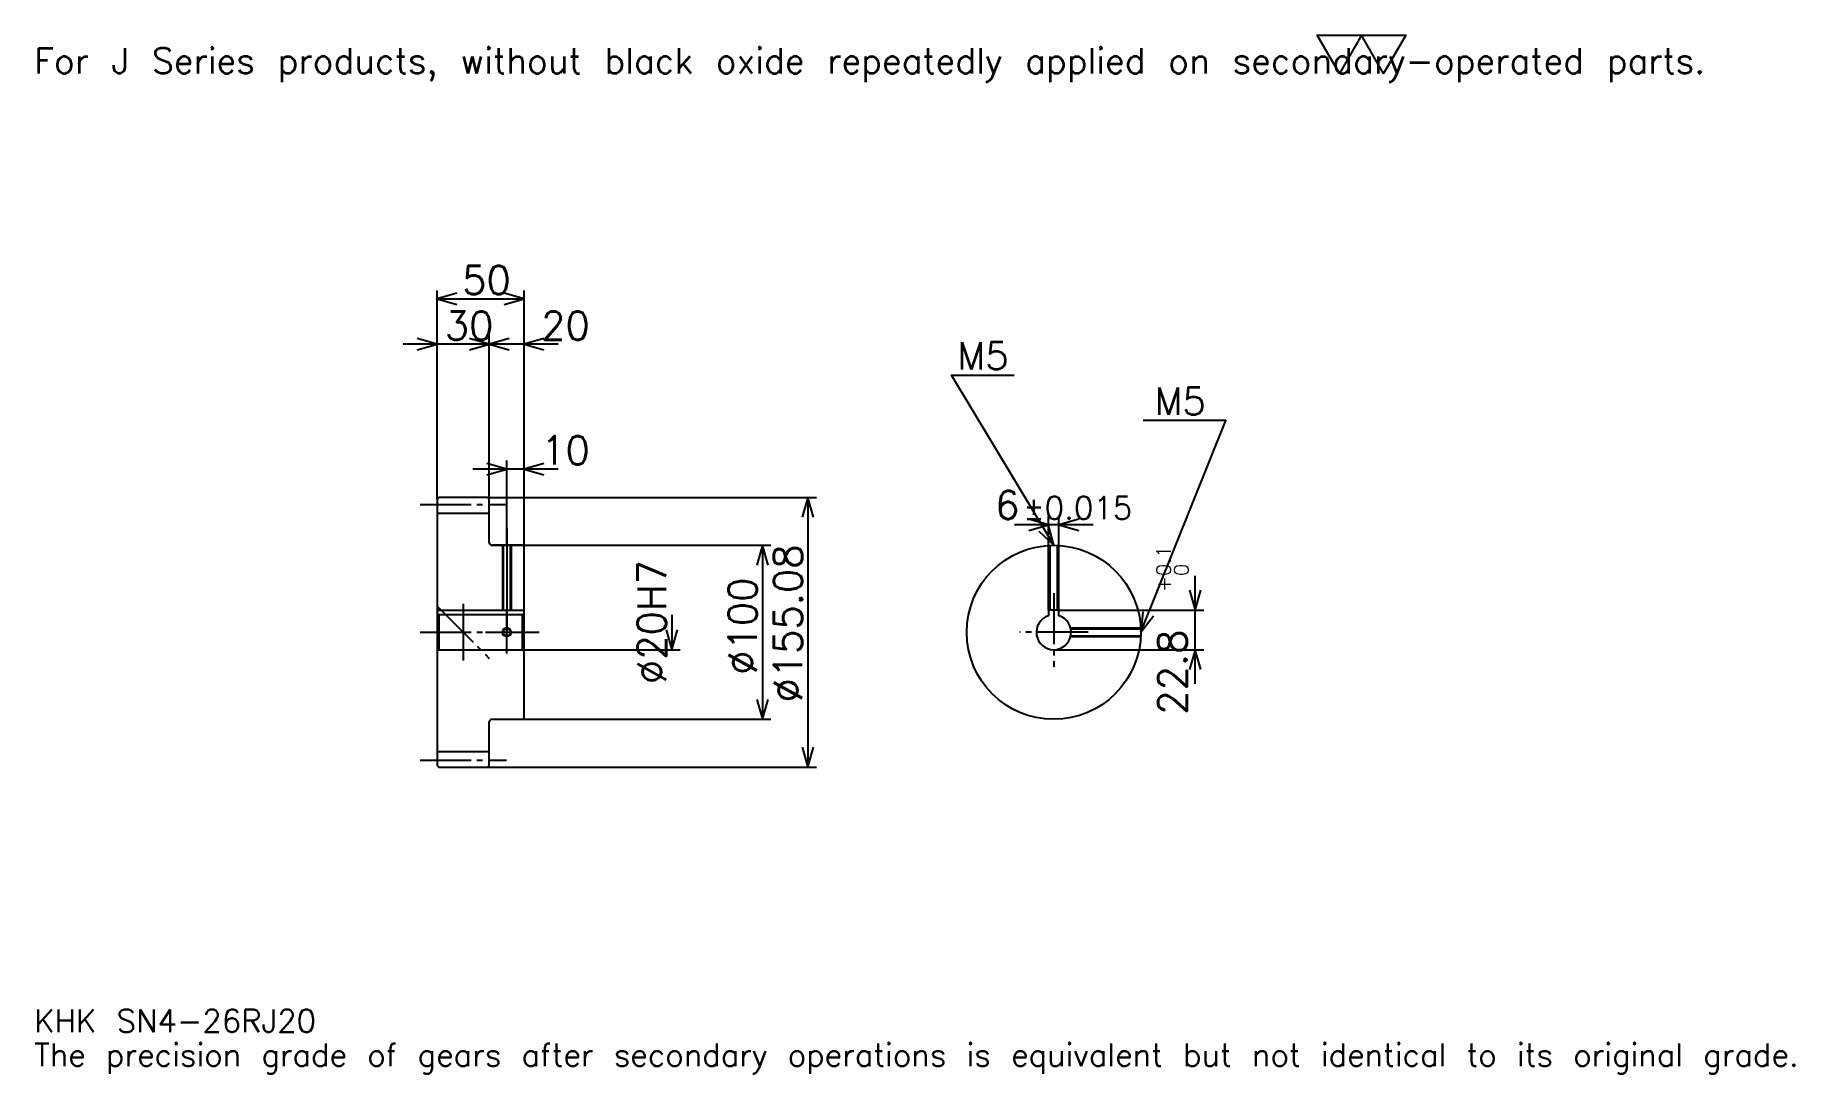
# Model space of a CAD drawing. Extents: x 33 to 1044, y 12 to 609.
import ezdxf

# ---------------------------------------------------------------- set-up
doc = ezdxf.new("R2010")
doc.units = 0
doc.linetypes.add('DASHDOT', pattern=[39.130436, 29.347826, -3.26087, 3.26087, -3.26087])
doc.layers.get('0').update_dxf_attribs({"linetype": 'CONTINUOUS'})
doc.layers.add('DASHDOT', color=6, linetype='DASHDOT')
doc.styles.add('KANJI', font='TXT', dxfattribs={"bigfont": 'BIGFONT'})

msp = doc.modelspace()

# ---------------------------------------------------------------- linework, layer by layer
at = {"color": 5}
for p, q in [((264.130432, 343.299957), (264.130432, 462.321716)), ((264.130432, 457.430389), (314.130432, 457.430389)), ((314.130432, 343.299957), (314.130432, 462.321716)), ((294.130432, 343.299957), (294.130432, 436.234741)), ((313.695648, 431.343445), (244.565216, 431.343445)), ((333.695648, 431.343445), (274.565216, 431.343445)), ((304.130432, 343.299957), (304.130432, 364.495605)), ((333.695648, 359.604309), (284.565216, 359.604309)), ((264.130432, 342.299957), (264.130432, 343.299957)), ((293.130432, 343.299957), (314.130432, 343.299957)), ((294.130432, 342.299957), (294.130432, 343.299957)), ((304.130432, 315.760864), (304.130432, 343.299957)), ((304.130432, 315.760864), (304.130432, 343.299957)), ((314.130432, 343.299957), (482.065216, 343.299957)), ((314.130432, 314.760864), (314.130432, 343.299957)), ((477.173889, 343.299957), (477.173889, 188.221771)), ((641.043457, 327.473907), (595.913086, 327.473907)), ((615.478271, 278.560852), (615.478271, 332.365204)), ((621.478271, 278.560852), (621.478271, 332.365204)), ((295.630432, 315.760864), (314.130432, 315.760864)), ((314.130432, 315.760864), (455.978271, 315.760864)), ((451.086975, 315.760864), (451.086975, 215.760864)), ((699.739136, 236.195648), (699.739136, 298.126099)), ((398.913025, 275.760864), (398.913025, 255.760864)), ((621.478271, 278.560852), (704.630432, 278.560852)), ((314.130432, 255.760864), (403.804352, 255.760864)), ((618.478271, 255.760864), (704.630432, 255.760864)), ((295.630432, 215.760864), (314.130432, 215.760864)), ((314.130432, 215.760864), (455.978271, 215.760864)), ((293.130432, 188.221771), (314.130432, 188.221771)), ((314.130432, 188.221771), (482.065216, 188.221771))]:
    msp.add_line(p, q, dxfattribs=at)
at = {"color": 4}
for p, q in [((264.130432, 334.299957), (294.130432, 334.299957)), ((264.130432, 278.560852), (314.130432, 278.560852)), ((265.130432, 275.760864), (265.130432, 255.760864)), ((313.130432, 275.760864), (314.130432, 276.760864)), ((313.130432, 255.760864), (314.130432, 254.760864)), ((264.130432, 197.221771), (294.130432, 197.221771))]:
    msp.add_line(p, q, dxfattribs=at)
at = {"color": 7}
msp.add_line((279.130432, 282.065216), (279.130432, 249.456512), dxfattribs=at)
msp.add_lwpolyline([(782.608704, 586.956543), (769.891296, 609), (820.760864, 609), (808.043457, 586.956543), (795.326111, 609), (782.608704, 586.956543)], dxfattribs=at)
at = {"color": 5}
for points in [[(275.543488, 460.691254), (264.130432, 457.430389), (275.543488, 454.169525)], [(302.717377, 454.169525), (314.130432, 457.430389), (302.717377, 460.691254)], [(252.717392, 428.082581), (264.130432, 431.343445), (252.717392, 434.604309)], [(282.717377, 428.082581), (294.130432, 431.343445), (282.717377, 434.604309)], [(305.543488, 434.604309), (294.130432, 431.343445), (305.543488, 428.082581)], [(325.543488, 434.604309), (314.130432, 431.343445), (325.543488, 428.082581)], [(618.478271, 315.760864), (559.782593, 413.586945), (595.652161, 413.586945)], [(668.478271, 265.760864), (717.391296, 387.5), (669.782593, 387.5)], [(292.717377, 356.343445), (304.130432, 359.604309), (292.717377, 362.865173)], [(325.543488, 362.865173), (314.130432, 359.604309), (325.543488, 356.343445)], [(480.434753, 331.886932), (477.173889, 343.299957), (473.913025, 331.886932)], [(604.065186, 324.213043), (615.478271, 327.473907), (604.065186, 330.734772)], [(609.81012, 323.869751), (618.478271, 315.760864), (615.402466, 327.225159)], [(632.891357, 330.734772), (621.478271, 327.473907), (632.891357, 324.213043)], [(454.347839, 304.347809), (451.086975, 315.760864), (447.826111, 304.347809)], [(696.478271, 289.973907), (699.739136, 278.560852), (703, 289.973907)], [(669.70752, 277.566803), (668.478271, 265.760864), (675.759033, 275.135376)], [(395.652161, 267.17392), (398.913025, 255.760864), (402.173889, 267.17392)], [(703, 244.347824), (699.739136, 255.760864), (696.478271, 244.347824)], [(447.826111, 227.173904), (451.086975, 215.760864), (454.347839, 227.173904)], [(473.913025, 199.634796), (477.173889, 188.221771), (480.434753, 199.634796)]]:
    msp.add_lwpolyline(points, dxfattribs=at)
at = {"color": 4}
for points in [[(294.130432, 317.260864), (294.130432, 342.299957), (293.130432, 343.299957), (265.130432, 343.299957), (264.130432, 342.299957), (264.130432, 254.760864)], [(295.630432, 215.760864), (313.130432, 215.760864), (314.130432, 216.760864), (314.130432, 314.760864), (313.130432, 315.760864), (295.630432, 315.760864)], [(301.630432, 315.760864), (301.630432, 278.560852)], [(302.06543, 315.760864), (302.06543, 278.560852)], [(306.195435, 315.760864), (306.195435, 278.560852)], [(306.630432, 315.760864), (306.630432, 278.560852)], [(615.978271, 278.560852), (615.978271, 315.698334)], [(616.413269, 278.560852), (616.413269, 315.718201)], [(620.543274, 278.560852), (620.543274, 315.718201)], [(620.978271, 278.560852), (620.978271, 315.698334)], [(264.130432, 254.760864), (265.130432, 255.760864), (313.130432, 255.760864), (313.130432, 275.760864), (265.130432, 275.760864), (264.130432, 276.760864)], [(621.478271, 275.300262), (621.478271, 278.560852), (615.478271, 278.560852), (615.478271, 275.300262)], [(628.160767, 268.260864), (668.415771, 268.260864)], [(628.160767, 263.260864), (668.415771, 263.260864)], [(628.262695, 267.825867), (668.435608, 267.825867)], [(628.262695, 263.695862), (668.435608, 263.695862)], [(264.130432, 254.760864), (264.130432, 189.221771), (265.130432, 188.221771), (293.130432, 188.221771), (294.130432, 189.221771), (294.130432, 214.260864)]]:
    msp.add_lwpolyline(points, dxfattribs=at)
for centre, radius in [((618.478271, 265.760864), 50), ((304.130432, 265.760864), 2.065)]:
    msp.add_circle(centre, radius, dxfattribs=at)
at = {"color": 7}
msp.add_circle((304.130432, 265.760864), 2.5, dxfattribs=at)
at = {"color": 4}
for centre, radius, start, end in [((295.630432, 317.260864), 1.5, 180, 270), ((618.478271, 265.760864), 10, 107.457602748, 72.542397252), ((295.630432, 214.260864), 1.5, 90, 180)]:
    msp.add_arc(centre, radius, start, end, dxfattribs=at)
at = {"layer": 'DASHDOT', "color": 7}
for p, q in [((254.347824, 339.299957), (303.913025, 339.299957)), ((304.130432, 315.760864), (304.130432, 265.760864)), ((618.478271, 288.343475), (618.478271, 245.978256)), ((264.130432, 280.760864), (294.130432, 250.760864)), ((254.347824, 265.760864), (323.913025, 265.760864)), ((638.260864, 265.760864), (598.695679, 265.760864)), ((254.347824, 192.221771), (303.913025, 192.221771))]:
    msp.add_line(p, q, dxfattribs=at)
for points in [[(304.130432, 325.543457), (304.130432, 268.778259)], [(304.130432, 253.478256), (304.130432, 278.043488)], [(291.847839, 265.760864), (316.413025, 265.760864)]]:
    msp.add_lwpolyline(points, dxfattribs=at)

# ---------------------------------------------------------------- texts
at = {"color": 7, "style": 'KANJI'}
for s, height, p in [('For J Series products, without black oxide repeatedly applied on secondary-operated parts.', 14.673913, (32.608696, 586.956543)), ('50', 16.304348, (278.532593, 460.039062)), ('30', 16.304348, (268.532593, 433.952148)), ('20', 16.304348, (323.913025, 433.952148)), ('M5', 15.652175, (563.043457, 416.847839)), ('M5', 15.652175, (676.304321, 390.760864)), ('10', 16.304348, (323.913025, 362.213013)), ('6', 16.304348, (584.822876, 330.734772)), ('%%p0.015', 13.043478, (600.962158, 330.734772)), ('KHK SN4-26RJ20', 13.043478, (32.608696, 35.869564)), ('The precision grade of gears after secondary operations is equivalent but not identical to its original grade.', 13.043478, (32.608696, 16.304348))]:
    msp.add_text(s, height=height, dxfattribs=at).set_placement(p)
for s, height, p in [('%%c155.08', 16.304348, (473.913025, 225.407593)), ('%%c20H7', 16.304348, (395.652161, 236.005432)), ('0.1', 8.152174, (685.717407, 298.093445)), ('0', 8.152174, (695.82605, 298.093445)), ('%%c100', 16.304348, (447.826111, 241.304352)), ('+', 8.152174, (685.717407, 288.963013)), ('22.8', 16.304348, (694.847839, 218.391327))]:
    msp.add_text(s, height=height, rotation=90, dxfattribs=at).set_placement(p)

doc.saveas('drawing.dxf')
